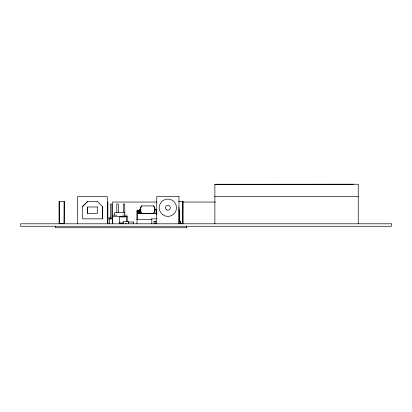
<?xml version="1.0" encoding="UTF-8"?>
<svg xmlns="http://www.w3.org/2000/svg" width="412" height="412" viewBox="0 0 412 412"><rect width="100%" height="100%" fill="white"/><g stroke="black" fill="none" stroke-linecap="round" stroke-linejoin="round"><path stroke-width="0.62" d="M140.147 209.626L141.301 205.918L153.831 205.918L155.082 209.626L153.831 213.334L141.301 213.334L140.147 209.626L141.404 205.918M153.733 213.334L154.979 209.626L153.733 205.918M97.402 201.55L102.382 206.494L102.382 218.854L82.57 218.854L82.606 206.494L87.514 201.55L97.438 201.55M82.606 206.494L87.55 201.55M214.868 184.344L353.3 184.246M178.999 196.606L156.74 196.606L156.74 223.798M214.868 196.606L358.244 196.606M178.463 201.314L182.892 201.314L182.892 223.562L180.317 223.562M156.931 202.045L112.564 202.045L112.543 223.798M182.521 202.045L215.445 202.045M102.346 206.494L102.346 218.854M97.438 206.989L87.514 206.989L87.514 213.416L97.438 213.416L97.402 206.989M154.423 209.275L156.766 209.275M154.407 209.77L156.766 209.77M139.694 210.12L140.94 210.12M178.839 210.45L179.75 210.45L179.75 221.326M125.016 212.674L114.639 212.674L114.639 215.146M157.044 213.663L138.149 213.663L138.149 210.202M112.77 215.146L116.859 215.146M122.688 215.146L126.984 215.146M112.419 216.382L112.419 223.798L112.404 216.382L127.251 216.382M110.802 217.866L107.867 217.866L107.867 202.045M112.543 218.854L107.923 218.854L107.939 223.798M151.075 218.854L156.756 218.854M178.911 221.326L180.317 221.326L180.317 223.798L180.276 221.326M154.119 221.502L155.854 221.254L154.119 221.254L154.119 223.798M127.978 222.068L133.555 222.068M123.095 222.851L119.392 222.851L119.413 223.592L123.095 223.592M64.236 223.562L59.163 223.562L59.163 201.314L64.236 201.314L64.174 223.562M140.415 210.156L141.404 213.334M358.244 223.798L358.244 184.246L214.868 184.246L214.868 223.798M186.6 226.059L186.6 227.754L55.393 227.754L55.393 226.059M186.409 226.059L186.409 227.754M182.846 201.314L182.835 223.562M182.789 201.314L182.789 223.562M179.024 223.798L179.024 210.202A11.15 11.145 0 0 0 178.782 207.179M178.988 196.606L178.988 223.798M156.694 209.275L156.694 214.096M156.277 209.77L156.272 214.096M156.246 214.096L156.194 209.77L156.184 214.096M155.824 221.502L155.824 223.798M151.827 223.798L151.812 219.349L136.98 219.349L136.98 223.798M140.265 210.12L140.276 213.828M140.204 210.12L140.209 213.828M139.792 209.626L139.73 213.828M139.704 209.626L139.699 213.828M138.247 213.663L138.247 210.202L137.052 210.202L137.052 219.472M137.155 210.202L137.155 219.472M133.54 222.068L133.555 223.798M128.333 223.798L128.338 221.326L123.389 221.326L123.394 223.798M127.236 216.382L127.231 221.326M126.639 221.661L126.618 216.918L119.588 216.918L119.604 222.851M126.314 223.798L125.325 223.798M124.785 215.146L124.774 204.022L123.291 204.022L123.301 212.674M118.296 212.674L118.301 204.022L116.812 204.022L116.817 212.674M111.884 218.854L111.889 204.022L110.401 204.022L110.411 218.854M109.577 218.854L109.577 223.798M107.336 223.798L107.29 196.606L77.626 196.606L77.626 223.798M87.55 206.989L87.55 213.416M64.169 201.314L64.107 223.562M59.292 201.314L59.292 223.562M59.225 201.314L59.23 223.562M391.4 223.798L20.6 223.798L20.6 226.27L391.4 226.27L391.4 223.798M162.601 214.595A8.652 8.652 0 0 0 176.444 208.858A8.652 8.652 0 0 0 164.553 199.738A8.652 8.652 0 0 0 162.601 214.595M166.633 209.873A2.472 2.472 0 0 0 170.341 207.73A2.472 2.472 0 0 0 166.633 205.588A2.472 2.472 0 0 0 166.633 209.873"/></g></svg>
